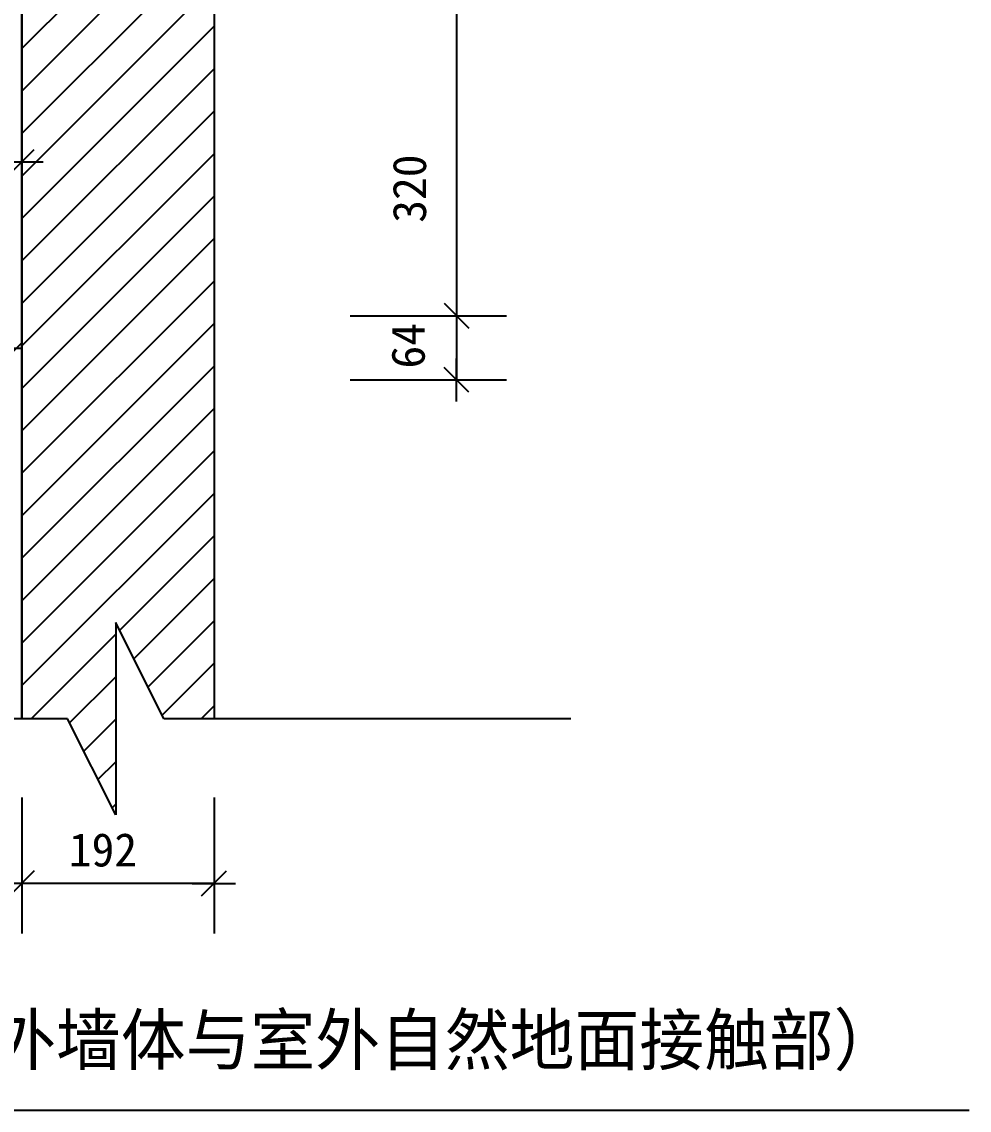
# Model space of a CAD drawing. Header units: metres. Extents: x 257 to 3194, y 1341 to 5169.
# Drawn here: x 1748 to 2694, y 1341 to 2428 of the extents above; entities that cross this region are included whole.
import ezdxf

# ---------------------------------------------------------------- set-up
doc = ezdxf.new("R2010")
doc.units = ezdxf.units.M
for name, color, linetype in [('I-TXT', 2, 'Continuous'), ('PUB_DIM', 3, 'Continuous'), ('PUB_HATCH', 7, 'Continuous'), ('STAIR', 2, 'Continuous'), ('XCSS', 7, 'Continuous')]:
    doc.layers.add(name, color=color, linetype=linetype)

# ---------------------------------------------------------------- blocks, each defined once
blk = doc.blocks.new('_DIMX')
at = {"color": 1}
blk.add_line((-109.07, 0), (107.07, 0), dxfattribs=at)
at = {"color": 5}
blk.add_lwpolyline([(-62.26, -62.26), (61.91, 61.91)], dxfattribs=at)

msp = doc.modelspace()

# ---------------------------------------------------------------- hatches: boundary and pattern name
at = {"layer": 'PUB_HATCH'}
h = msp.add_hatch(dxfattribs=at)
h.set_pattern_fill('AN33C', scale=80)
h.set_pattern_definition([(45, (0, 0), (-179.605, 179.605), [])])
h.paths.add_polyline_path([(1748.09, 2070.3), (1748.09, 2134.3), (1209.06, 2116.05), (1209.06, 2052.05)])
h.paths.add_polyline_path([(1028.09, 2109.93), (1028.09, 2045.93), (1209.06, 2052.05), (1209.06, 2116.05)])

# ---------------------------------------------------------------- linework, layer by layer
at = {"layer": 'I-TXT'}
msp.add_line((1124.85, 1340.55), (2694.47, 1340.55), dxfattribs=at)
at = {"layer": 'PUB_DIM'}
for p, q in [((2182.25, 2454.1), (2182.25, 2134.5)), ((1748.1, 2181.93), (1748.1, 2338.08)), ((2076.09, 2134.3), (2232.25, 2134.3)), ((2076.09, 2134.3), (2232.25, 2134.3)), ((2182.25, 2134.5), (2182.25, 2134.7)), ((2182.25, 2134.3), (2182.25, 2070.3)), ((2076.09, 2070.3), (2232.25, 2070.3)), ((2182.25, 2070.1), (2182.25, 2069.9)), ((1748.09, 1652.88), (1748.09, 1517.2)), ((1940.09, 1652.88), (1940.09, 1517.2)), ((1939.89, 1567.2), (1748.29, 1567.2))]:
    msp.add_line(p, q, dxfattribs=at)
at = {"layer": 'STAIR'}
for p, q in [((1889.8, 1731.73), (1841.8, 1827.73)), ((1841.8, 1827.73), (1841.8, 1635.73)), ((1793.8, 1731.73), (1293.08, 1731.73)), ((1841.8, 1635.73), (1793.8, 1731.73)), ((2296.52, 1731.73), (1889.8, 1731.73))]:
    msp.add_line(p, q, dxfattribs=at)
at = {"layer": 'XCSS'}
for p, q in [((1748.09, 3412.44), (1748.09, 1731.73)), ((1748.09, 1731.73), (1748.09, 3412.44)), ((1940.09, 3412.44), (1940.09, 1731.73)), ((1940.09, 2814.3), (1940.09, 1731.73)), ((1748.09, 2401.16), (1940.09, 2593.16)), ((1748.09, 2358.73), (1940.09, 2550.73)), ((1748.09, 2316.3), (1940.09, 2508.3)), ((1748.09, 2273.88), (1940.09, 2465.88)), ((1748.09, 2231.45), (1940.09, 2423.45)), ((1748.09, 2189.03), (1940.09, 2381.03)), ((1748.09, 2146.6), (1940.09, 2338.6)), ((1748.09, 2104.17), (1940.09, 2296.17)), ((1748.09, 2061.75), (1940.09, 2253.75)), ((1748.09, 2019.32), (1940.09, 2211.32)), ((1748.09, 1976.89), (1940.09, 2168.89)), ((1748.09, 1934.47), (1940.09, 2126.47)), ((1748.09, 1892.04), (1940.09, 2084.04)), ((1748.09, 1849.61), (1940.09, 2041.61)), ((1748.09, 1807.19), (1940.09, 1999.19)), ((1748.09, 1764.76), (1940.09, 1956.76)), ((1845.7, 1819.94), (1940.09, 1914.34)), ((1859.84, 1791.66), (1940.09, 1871.91)), ((1873.98, 1763.37), (1940.09, 1829.48)), ((1757.49, 1731.73), (1841.8, 1816.05)), ((1888.12, 1735.09), (1940.09, 1787.06)), ((1795.84, 1727.66), (1841.8, 1773.62)), ((1927.19, 1731.73), (1940.09, 1744.63)), ((1809.98, 1699.37), (1841.8, 1731.19)), ((1824.12, 1671.09), (1841.8, 1688.77)), ((1838.27, 1642.8), (1841.8, 1646.34))]:
    msp.add_line(p, q, dxfattribs=at)
msp.add_lwpolyline([(1732.09, 2101.76), (1748.09, 2101.76)], dxfattribs=at)

# ---------------------------------------------------------------- block references
at = {"layer": 'PUB_DIM', "xscale": 0.2, "yscale": 0.2, "zscale": 0.2}
for p in [(1748.1, 2288.08), (1940.09, 1567.2)]:
    msp.add_blockref('_DIMX', p, dxfattribs=at)
for p, rotation in [((2182.25, 2134.3), 270), ((2182.25, 2134.3), 270), ((2182.25, 2070.3), 90), ((1748.09, 1567.2), 180)]:
    msp.add_blockref('_DIMX', p, dxfattribs=dict(at, rotation=rotation))

# ---------------------------------------------------------------- texts
for s, p in [('320', (2151.9, 2227.19)), ('64', (2150.55, 2081.55))]:
    msp.add_text(s, height=33.4, rotation=90).set_placement(p)
msp.add_text('192', height=33.4).set_placement((1795.01, 1584.06))
at = {"layer": 'I-TXT'}
msp.add_text('下沉式散水详图（室外墙体与室外自然地面接触部）', height=49.8, dxfattribs=at).set_placement((1134.82, 1385.96))

doc.saveas('drawing.dxf')
